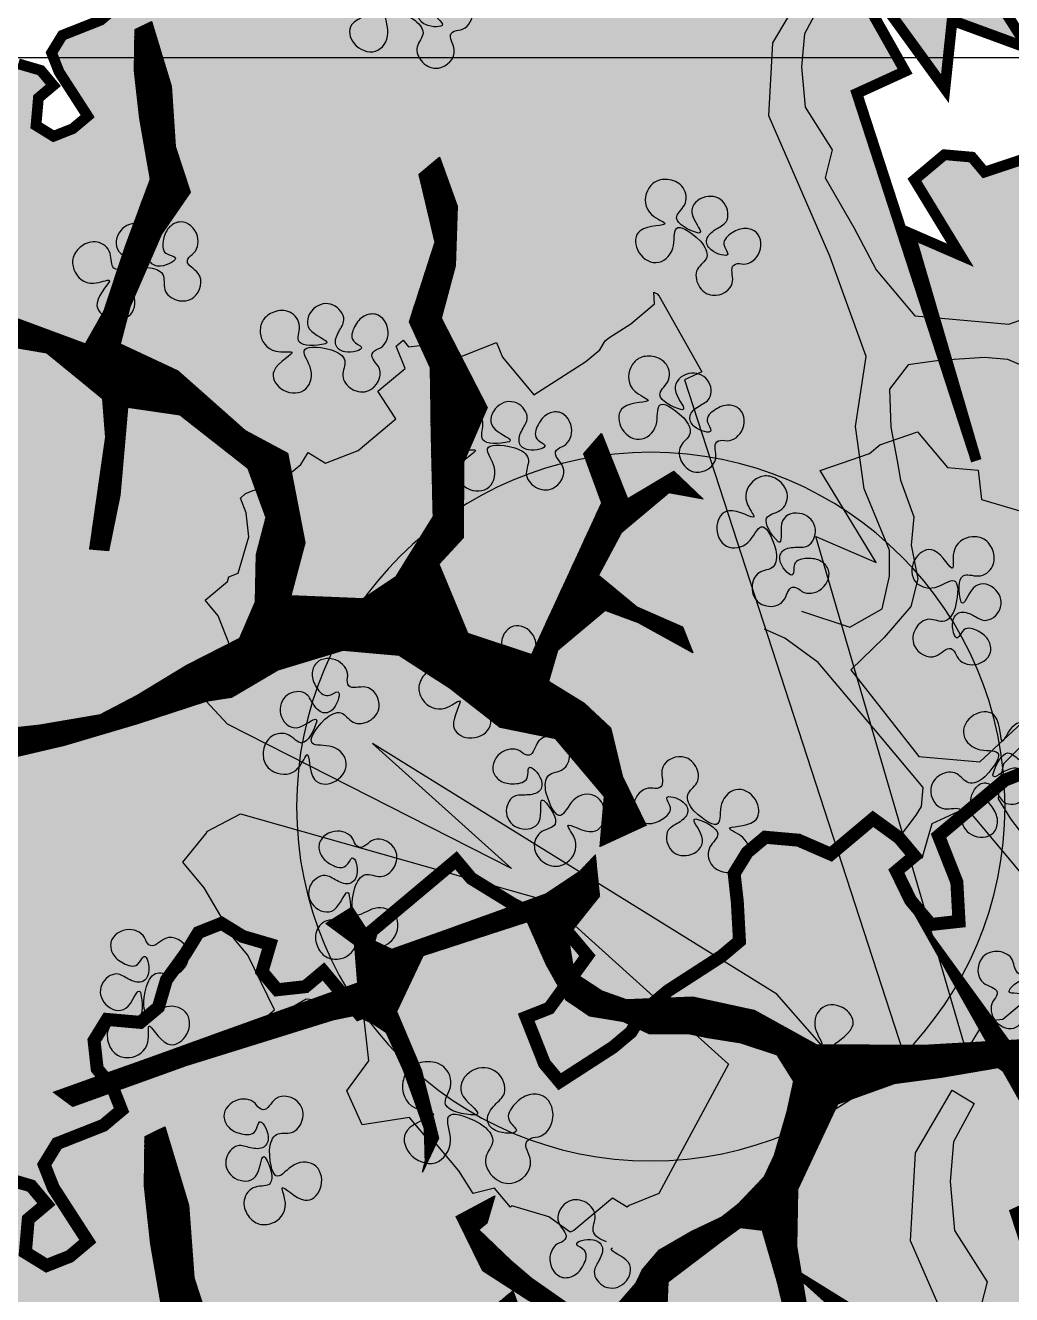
# Model space of a CAD drawing. Header units: millimetres. Extents: x 307301 to 459443, y -2888111 to -2805601.
# Drawn here: x 448649 to 449124, y -2866146 to -2865534 of the extents above; entities that cross this region are included whole.
import ezdxf

# ---------------------------------------------------------------- set-up
doc = ezdxf.new("R2010")
doc.units = ezdxf.units.MM
doc.header["$LTSCALE"] = 10
doc.header["$MEASUREMENT"] = 0
for name, color, linetype in [('BMA  furniture', 6, 'Continuous'), ('PDA FURNITURE', 6, 'Continuous'), ('Plants', 5, 'Continuous')]:
    doc.layers.add(name, color=color, linetype=linetype)
doc.layers.add('WIN', color=5, linetype='Continuous', lineweight=9)
pattern_1 = [(4.504904, (420332.25034, -406164.66091), (-0.008927458, 0.113310114), [])]

# ---------------------------------------------------------------- blocks, each defined once
blk = doc.blocks.new('zdhdghgd')
at = {"layer": 'Plants', "transparency": 33554495}
h = blk.add_hatch(color=97, dxfattribs=at)
h.set_gradient(color1=(66, 119, 40), color2=(194, 242, 166), name='SPHERICAL')
h.paths.add_polyline_path([(420386.74, -406570.66), (420384.26, -406579.53), (420376.75, -406597.89), (420382.7, -406601.4), (420391.58, -406592.57), (420400.27, -406584.57), (420400.46, -406592.96), (420407.89, -406588.4), (420413.2, -406582.07), (420408.63, -406574.63), (420411.83, -406566.52), (420418.23, -406550.3), (420421.44, -406542.19), (420426.75, -406535.85), (420434.87, -406539.06), (420441.21, -406544.38), (420425.26, -406563.39), (420437.95, -406574.04), (420446.07, -406577.25), (420455.61, -406574.46), (420460.93, -406568.12), (420470.82, -406569.22), (420480.71, -406570.32), (420490.25, -406567.53), (420500.88, -406554.86), (420496.31, -406547.42), (420486.42, -406546.33), (420498.83, -406531.54), (420508.37, -406528.75), (420511.57, -406520.64), (420521.12, -406517.85), (420531.01, -406518.95), (420539.12, -406522.16), (420551.81, -406532.8), (420563.13, -406527.9), (420579.08, -406508.89), (420587.19, -406512.1), (420596.74, -406509.32), (420604.17, -406504.75), (420609.49, -406498.42), (420606.69, -406488.87), (420600.34, -406483.55), (420592.23, -406480.34), (420595.43, -406472.23), (420600.74, -406465.89), (420608.17, -406461.33), (420625.09, -406475.52), (420634.64, -406472.73), (420637.84, -406464.62), (420647.73, -406465.72), (420655.16, -406461.16), (420667.56, -406446.37), (420654.87, -406435.73), (420646.76, -406432.52), (420643.96, -406422.97), (420637.61, -406417.65), (420632.3, -406423.98), (420620.64, -406425), (420616.06, -406417.56), (420619.27, -406409.45), (420624.58, -406403.12), (420643.27, -406415.2), (420651.39, -406418.41), (420658.82, -406413.85), (420665.22, -406397.62), (420670.54, -406391.29), (420678.65, -406394.5), (420685, -406399.82), (420694.89, -406400.92), (420702.32, -406396.35), (420701.29, -406384.7), (420706.6, -406378.36), (420716.15, -406375.57), (420725.35, -406368.9), (420732.78, -406364.33), (420735.99, -406356.22), (420731.41, -406348.79), (420728.61, -406339.24), (420719.07, -406342.03), (420712.72, -406336.71), (420713.81, -406326.82), (420719.13, -406320.49), (420704.32, -406308.07), (420707.52, -406299.96), (420717.41, -406301.05), (420723.76, -406306.38), (420733.3, -406303.59), (420758.11, -406274.02), (420751.77, -406268.7), (420742.62, -406253.83), (420733.14, -406235.07), (420724.68, -406227.97), (420706.27, -406241.32), (420703.07, -406249.43), (420686.84, -406243.01), (420680.49, -406237.69), (420692.56, -406219.02), (420697.87, -406212.68), (420705.3, -406208.12), (420712.39, -406199.67), (420724.45, -406181), (420729.77, -406174.66), (420743.54, -406175.42), (420753.43, -406176.52), (420760.86, -406171.96), (420766.18, -406165.62), (420765.15, -406153.96), (420760.23, -406142.64), (420772.64, -406127.86), (420765.95, -406118.65), (420759.61, -406113.33), (420754.29, -406119.66), (420744.06, -406114.68), (420735.6, -406107.58), (420736.69, -406097.7), (420750.46, -406098.46), (420766.7, -406104.88), (420786.19, -406081.64), (420789.39, -406073.53), (420747.1, -406038.05), (420736.87, -406033.07), (420737.95, -406023.18), (420727.72, -406018.2), (420719.6, -406014.99), (420726.69, -406006.54), (420725.67, -405994.88), (420721.09, -405987.44), (420709.78, -405992.35), (420682.48, -406023.37), (420653.27, -406004.72), (420665.13, -406037.07), (420636.24, -406040.12), (420714.39, -406096.92), (420643.56, -406056.98), (420634.22, -406077.4), (420478.7, -406026.83), (420575, -406055.01), (420565.69, -406033.56), (420597.63, -406053.01), (420608.26, -406040.34), (420607.23, -406028.68), (420600.89, -406023.36), (420611.05, -405992.99), (420617.07, -405975.89), (420624.57, -405966.95), (420629.36, -405952.98), (420653, -405956.19), (420662.22, -405941.66), (420682.69, -405951.62), (420689.03, -405956.95), (420708.52, -405933.71), (420687.38, -405915.97), (420654.23, -405895.36), (420655.31, -405885.47), (420660.63, -405879.14), (420656.06, -405871.7), (420643.37, -405861.06), (420633.82, -405863.85), (420613.99, -405883.19), (420607.64, -405877.87), (420606.62, -405866.21), (420609.82, -405858.1), (420605.25, -405850.67), (420600.67, -405843.23), (420594.33, -405837.91), (420584.44, -405836.81), (420574.55, -405835.71), (420571.75, -405826.17), (420574.95, -405818.06), (420570.38, -405810.62), (420576.78, -405794.4), (420572.21, -405786.97), (420563.75, -405779.87), (420549.98, -405779.11), (420541.86, -405775.9), (420534.43, -405780.46), (420537.57, -405793.9), (420477.22, -405775.65), (420469.1, -405772.44), (420476.19, -405763.99), (420455.04, -405746.25), (420430.69, -405736.62), (420422.24, -405729.52), (420412.69, -405732.31), (420413.72, -405743.97), (420410.52, -405752.08), (420402.4, -405748.87), (420385.77, -405760.11), (420375.14, -405772.78), (420379.71, -405780.22), (420376.51, -405788.33), (420365.87, -405801), (420355.99, -405799.9), (420349.64, -405794.58), (420357.82, -405776.25), (420368.45, -405763.57), (420361.76, -405754.36), (420349.07, -405743.72), (420344.5, -405736.29), (420338.16, -405730.96), (420319.81, -405722.77), (420308.49, -405727.67), (420297.86, -405740.34), (420302.43, -405747.78), (420295.35, -405756.23), (420281.57, -405755.47), (420268.88, -405744.82), (420259.34, -405747.61), (420254.02, -405753.95), (420255.05, -405765.61), (420237.33, -405786.73), (420218.92, -405800.08), (420209.03, -405798.98), (420192.12, -405784.79), (420195.32, -405776.68), (420200.63, -405770.34), (420203.84, -405762.23), (420197.15, -405753.02), (420190.81, -405747.7), (420180.92, -405746.6), (420170.69, -405741.61), (420163.26, -405746.18), (420155.82, -405750.74), (420150.51, -405757.08), (420155.08, -405764.51), (420145.88, -405771.19), (420134.22, -405772.2), (420109.07, -405797.88), (420078.94, -405833.79), (420077.86, -405843.68), (420070.43, -405848.24), (420055.56, -405857.36), (420045.68, -405856.27), (420032.99, -405845.62), (420018.13, -405854.75), (420014.92, -405862.86), (420011.72, -405870.97), (420004.63, -405879.42), (419994.75, -405878.32), (419986.63, -405875.11), (419961.82, -405904.68), (419974.51, -405915.32), (419984.4, -405916.42), (420000.63, -405922.84), (420008.75, -405926.05), (419998.46, -405942.61), (420008.35, -405943.71), (420016.46, -405946.92), (420026.35, -405948.02), (420036.24, -405949.12), (420044.35, -405952.33), (420041.15, -405960.44), (420001.26, -405990.35), (420020.83, -405993.64), (420052.99, -406012.31), (420106.48, -406059.26), (420127.99, -406093.93), (420084.56, -406045.73), (420068.66, -406044.85), (420033.4, -406063.75), (420058.29, -406034.08), (420019.59, -406024.52), (419991.48, -406024.41), (419963.59, -406035.72), (419944.55, -406019.75), (419930.38, -406036.65), (419922.54, -406058.87), (419917.57, -406069.09), (419908.03, -406071.88), (419906.94, -406081.76), (419909.74, -406091.31), (419897.33, -406106.1), (419900.13, -406115.64), (419927.63, -406138.71), (419924.42, -406146.82), (419919.11, -406153.15), (419911.68, -406157.72), (419914.48, -406167.26), (419919.05, -406174.7), (419903.1, -406193.71), (419899.9, -406201.82), (419882.18, -406222.94), (419884.98, -406232.49), (419895.21, -406237.47), (419906.87, -406236.46), (419913.56, -406245.67), (419916.36, -406255.21), (419905.73, -406267.89), (419931.1, -406289.17), (419926.81, -406307.17), (419925.73, -406317.05), (419930.3, -406324.49), (419936.64, -406329.81), (419943.73, -406321.36), (419962.42, -406333.44), (419981.45, -406349.41), (419986.03, -406356.85), (419992.37, -406362.17), (419989.85, -406378.05), (419984.54, -406384.39), (419976.42, -406381.18), (419971.1, -406387.51), (419973.9, -406397.06), (419984.82, -406409.82), (419983.73, -406419.7), (419988.31, -406427.14), (419994.65, -406432.46), (420026.43, -406437.53), (420027.52, -406427.64), (420045.86, -406435.84), (420052.21, -406441.16), (420064.95, -406430.26), (420083.36, -406416.91), (420093.25, -406418.01), (420094.28, -406429.67), (420085.76, -406444.11), (420069.81, -406463.12), (420067.01, -406453.58), (420059.58, -406458.14), (420047.52, -406476.81), (420041.12, -406493.03), (420045.69, -406500.47), (420057.35, -406499.45), (420065.46, -406502.66), (420079.24, -406503.42), (420088.44, -406496.75), (420111.7, -406516.26), (420120.91, -406509.59), (420126.22, -406503.25), (420146.68, -406513.22), (420159.37, -406523.87), (420154.4, -406534.09), (420151.2, -406542.2), (420155.77, -406549.63), (420162.11, -406554.96), (420170.23, -406558.17), (420179.77, -406555.38), (420185.09, -406549.04), (420188.29, -406540.93), (420202.75, -406549.46), (420209.1, -406554.79), (420205.89, -406562.9), (420195.26, -406575.57), (420203.38, -406578.78), (420213.27, -406579.88), (420221.38, -406583.09), (420244.7, -406581.06), (420271.95, -406558.76), (420281.91, -406564.03), (420294.37, -406540.6), (420310.79, -406574.92), (420311.77, -406586.01), (420312.22, -406603.84), (420322.47, -406612.44), (420346.24, -406615.96), (420355.39, -406589.83), (420349.7, -406549.54), (420325.62, -406522.93), (420315.13, -406486.02), (420333.95, -406523.01), (420375.75, -406562.03)])
at = {"layer": 'Plants'}
h = blk.add_hatch(dxfattribs=at)
h.set_pattern_fill('ANSI31', color=39, scale=0.90929, angle=-40.4951)
h.set_pattern_definition(pattern_1)
edge = h.paths.add_edge_path()
edge.add_line((420294.45, -406186.33), (420277.62, -406199.79))
edge.add_line((420277.62, -406199.79), (420262.05, -406197.19))
edge.add_line((420262.05, -406197.19), (420254.3, -406185.4))
edge.add_line((420254.3, -406185.4), (420250.52, -406175.03))
edge.add_line((420250.52, -406175.03), (420251.64, -406146.92))
edge.add_line((420251.64, -406146.92), (420246.01, -406120.87))
edge.add_line((420246.01, -406120.87), (420231.45, -406094.62))
edge.add_line((420231.45, -406094.62), (420231.18, -406049.5))
edge.add_line((420231.18, -406049.5), (420234.95, -405984.81))
edge.add_line((420234.95, -405984.81), (420222.68, -405956.38))
edge.add_line((420222.68, -405956.38), (420202.97, -405940.29))
edge.add_line((420202.97, -405940.29), (420197.45, -405947.31))
edge.add_line((420197.45, -405947.31), (420208.82, -405957.4))
edge.add_line((420208.82, -405957.4), (420214.77, -405970.05))
edge.add_line((420214.77, -405970.05), (420219.28, -405986.68))
edge.add_line((420219.28, -405986.68), (420214.77, -406007.57))
edge.add_line((420214.77, -406007.57), (420221.67, -406017.56))
edge.add_line((420221.67, -406017.56), (420217.53, -406041.59))
edge.add_line((420217.53, -406041.59), (420214.82, -406061.63))
edge.add_line((420214.82, -406061.63), (420206.22, -406085.55))
edge.add_line((420206.22, -406085.55), (420170.1, -406102.58))
edge.add_line((420170.1, -406102.58), (420145.98, -406102.91))
edge.add_line((420145.98, -406102.91), (420114.85, -406097.71))
edge.add_line((420114.85, -406097.71), (420093.12, -406091.4))
edge.add_line((420093.12, -406091.4), (420078.78, -406093.74))
edge.add_line((420078.78, -406093.74), (420087.6, -406098.42))
edge.add_line((420087.6, -406098.42), (420101.36, -406101.87))
edge.add_line((420101.36, -406101.87), (420118.62, -406108.08))
edge.add_line((420118.62, -406108.08), (420131.05, -406111.05))
edge.add_line((420131.05, -406111.05), (420152.78, -406117.36))
edge.add_line((420152.78, -406117.36), (420153.89, -406126.77))
edge.add_line((420153.89, -406126.77), (420147.89, -406135.12))
edge.add_line((420147.89, -406135.12), (420130.84, -406157.5))
edge.add_line((420130.84, -406157.5), (420089.72, -406159.22))
edge.add_line((420089.72, -406159.22), (420073.95, -406165.56))
edge.add_line((420073.95, -406165.56), (420065.56, -406180.55))
edge.add_line((420065.56, -406180.55), (420060.3, -406195.17))
edge.add_line((420060.3, -406195.17), (420037.19, -406246.89))
edge.add_line((420037.19, -406246.89), (420045.74, -406243.97))
edge.add_line((420045.74, -406243.97), (420049.57, -406233.34))
edge.add_line((420049.57, -406233.34), (420055.68, -406220.52))
edge.add_line((420055.68, -406220.52), (420059.87, -406213.03))
edge.add_line((420059.87, -406213.03), (420069.49, -406202.98))
edge.add_line((420069.49, -406202.98), (420073.31, -406192.34))
edge.add_line((420073.31, -406192.34), (420078.57, -406177.72))
edge.add_line((420078.57, -406177.72), (420083.62, -406172.03))
edge.add_line((420083.62, -406172.03), (420094.35, -406171.39))
edge.add_line((420094.35, -406171.39), (420106.3, -406175.69))
edge.add_line((420106.3, -406175.69), (420108.16, -406191.37))
edge.add_line((420108.16, -406191.37), (420123.19, -406216.29))
edge.add_line((420123.19, -406216.29), (420135.68, -406235.79))
edge.add_line((420135.68, -406235.79), (420158.63, -406247.05))
edge.add_line((420158.63, -406247.05), (420167.5, -406230.72))
edge.add_line((420167.5, -406230.72), (420155.81, -406234.03))
edge.add_line((420155.81, -406234.03), (420153.05, -406237.54))
edge.add_line((420153.05, -406237.54), (420139.98, -406223.83))
edge.add_line((420139.98, -406223.83), (420132.6, -406215.17))
edge.add_line((420132.6, -406215.17), (420122.66, -406201.09))
edge.add_line((420122.66, -406201.09), (420118.89, -406190.73))
edge.add_line((420118.89, -406190.73), (420121.86, -406178.29))
edge.add_line((420121.86, -406178.29), (420130.52, -406170.89))
edge.add_line((420130.52, -406170.89), (420135.94, -406168.34))
edge.add_line((420135.94, -406168.34), (420144.6, -406160.95))
edge.add_line((420144.6, -406160.95), (420152.51, -406147.28))
edge.add_line((420152.51, -406147.28), (420158.62, -406134.47))
edge.add_line((420158.62, -406134.47), (420164.15, -406127.45))
edge.add_line((420164.15, -406127.45), (420175.57, -406116.55))
edge.add_line((420175.57, -406116.55), (420184.6, -406112.29))
edge.add_line((420184.6, -406112.29), (420203.03, -406106.92))
edge.add_line((420203.03, -406106.92), (420216.05, -406104.09))
edge.add_line((420216.05, -406104.09), (420227.04, -406111.05))
edge.add_line((420227.04, -406111.05), (420232.04, -406126.36))
edge.add_line((420232.04, -406126.36), (420234.37, -406140.71))
edge.add_line((420234.37, -406140.71), (420235.97, -406148.78))
edge.add_line((420235.97, -406148.78), (420236.02, -406165.31))
edge.add_line((420236.02, -406165.31), (420241.12, -406176.15))
edge.add_line((420241.12, -406176.15), (420243.46, -406190.5))
edge.add_line((420243.46, -406190.5), (420250.36, -406200.49))
edge.add_line((420250.36, -406200.49), (420265.35, -406208.88))
edge.add_line((420265.35, -406208.88), (420283.46, -406216.9))
edge.add_line((420283.46, -406216.9), (420269.01, -406261.24))
edge.add_line((420269.01, -406261.24), (420245.53, -406272.3))
edge.add_line((420245.53, -406272.3), (420220.78, -406261.9))
edge.add_line((420220.78, -406261.9), (420191.93, -406254.52))
edge.add_line((420191.93, -406254.52), (420177.48, -406261.33))
edge.add_line((420177.48, -406261.33), (420182.42, -406260.11))
edge.add_line((420182.42, -406260.11), (420195.81, -406260.42))
edge.add_line((420195.81, -406260.42), (420207.76, -406264.72))
edge.add_line((420207.76, -406264.72), (420221.04, -406269.5))
edge.add_line((420221.04, -406269.5), (420236.5, -406276.56))
edge.add_line((420236.5, -406276.56), (420240.38, -406282.46))
edge.add_line((420240.38, -406282.46), (420243.78, -406289.69))
edge.add_line((420243.78, -406289.69), (420241.76, -406299.47))
edge.add_line((420241.76, -406299.47), (420222.43, -406361.56))
edge.add_line((420222.43, -406361.56), (420205.22, -406409.4))
edge.add_line((420205.22, -406409.4), (420211.27, -406417.58))
edge.add_line((420211.27, -406417.58), (420219.88, -406393.66))
edge.add_line((420219.88, -406393.66), (420225.62, -406377.71))
edge.add_line((420225.62, -406377.71), (420232.79, -406357.78))
edge.add_line((420232.79, -406357.78), (420236.13, -406348.47))
edge.add_line((420236.13, -406348.47), (420240.44, -406336.51))
edge.add_line((420240.44, -406336.51), (420242.83, -406329.87))
edge.add_line((420242.83, -406329.87), (420247.61, -406316.58))
edge.add_line((420247.61, -406316.58), (420257.65, -406288.67))
edge.add_line((420257.65, -406288.67), (420273.69, -406289.94))
edge.add_line((420273.69, -406289.94), (420282.77, -406302.21))
edge.add_line((420282.77, -406302.21), (420289.73, -406291.2))
edge.add_line((420289.73, -406291.2), (420278.73, -406284.25))
edge.add_line((420278.73, -406284.25), (420275.23, -406281.48))
edge.add_line((420275.23, -406281.48), (420271.83, -406274.26))
edge.add_line((420271.83, -406274.26), (420281.39, -406247.68))
edge.add_line((420281.39, -406247.68), (420289.99, -406223.75))
edge.add_line((420289.99, -406223.75), (420295.25, -406209.13))
edge.add_line((420295.25, -406209.13), (420304.97, -406194.62))
edge.add_line((420304.97, -406194.62), (420311.83, -406188.08))
at = {"layer": 'Plants', "true_color": 0x99724c}
h = blk.add_hatch(color=35, dxfattribs=at)
h.dxf.hatch_style = 1
edge = h.paths.add_edge_path()
edge.add_arc((420332.25, -406164.66), 150, 0, 360)
at = {"layer": 'Plants'}
h = blk.add_hatch(dxfattribs=at)
h.set_pattern_fill('ANSI31', color=39, scale=0.90929, angle=-40.4951)
h.set_pattern_definition(pattern_1)
edge = h.paths.add_edge_path()
edge.add_line((420315.26, -406186.08), (420336.48, -406184.23))
edge.add_line((420336.48, -406184.23), (420361.01, -406204.81))
edge.add_line((420361.01, -406204.81), (420365.76, -406228.44))
edge.add_line((420365.76, -406228.44), (420382.33, -406249.71))
edge.add_line((420382.33, -406249.71), (420396.25, -406271.21))
edge.add_line((420396.25, -406271.21), (420398.35, -406295.08))
edge.add_line((420398.35, -406295.08), (420390.07, -406322.53))
edge.add_line((420390.07, -406322.53), (420378.44, -406342.25))
edge.add_line((420378.44, -406342.25), (420376.72, -406353.09))
edge.add_line((420376.72, -406353.09), (420367.24, -406381.97))
edge.add_line((420367.24, -406381.97), (420357.98, -406413.51))
edge.add_line((420357.98, -406413.51), (420352.13, -406438.08))
edge.add_line((420352.13, -406438.08), (420364.65, -406443.67))
edge.add_line((420364.65, -406443.67), (420366.87, -406423.43))
edge.add_line((420366.87, -406423.43), (420371.29, -406397.66))
edge.add_line((420371.29, -406397.66), (420379.29, -406382.26))
edge.add_line((420379.29, -406382.26), (420392.13, -406361.1))
edge.add_line((420392.13, -406361.1), (420403.52, -406338.73))
edge.add_line((420403.52, -406338.73), (420418.97, -406332.03))
edge.add_line((420418.97, -406332.03), (420438.98, -406331.63))
edge.add_line((420438.98, -406331.63), (420454.66, -406327.58))
edge.add_line((420454.66, -406327.58), (420475.36, -406335.13))
edge.add_line((420475.36, -406335.13), (420497.94, -406363.9))
edge.add_line((420497.94, -406363.9), (420501.25, -406386.32))
edge.add_line((420501.25, -406386.32), (420464.11, -406389.56))
edge.add_line((420464.11, -406389.56), (420440.48, -406394.29))
edge.add_line((420440.48, -406394.29), (420441.18, -406402.25))
edge.add_line((420441.18, -406402.25), (420488.68, -406395.44))
edge.add_line((420488.68, -406395.44), (420504.83, -406396.7))
edge.add_line((420504.83, -406396.7), (420524.29, -406420.39))
edge.add_line((420524.29, -406420.39), (420529.97, -406454.63))
edge.add_line((420529.97, -406454.63), (420537.37, -406478.04))
edge.add_line((420537.37, -406478.04), (420549.62, -406495.68))
edge.add_line((420549.62, -406495.68), (420557.85, -406482.94))
edge.add_line((420557.85, -406482.94), (420543.23, -406453.48))
edge.add_line((420543.23, -406453.48), (420538.71, -406432.49))
edge.add_line((420538.71, -406432.49), (420528.19, -406404.01))
edge.add_line((420528.19, -406404.01), (420542.2, -406396.11))
edge.add_line((420542.2, -406396.11), (420569.46, -406387.05))
edge.add_line((420569.46, -406387.05), (420597.93, -406376.55))
edge.add_line((420597.93, -406376.55), (420623.71, -406380.99))
edge.add_line((420623.71, -406380.99), (420643.95, -406383.23))
edge.add_line((420643.95, -406383.23), (420661.31, -406383.05))
edge.add_line((420661.31, -406383.05), (420664.7, -406376.08))
edge.add_line((420664.7, -406376.08), (420637.25, -406367.78))
edge.add_line((420637.25, -406367.78), (420611.7, -406366))
edge.add_line((420611.7, -406366), (420592.44, -406359.66))
edge.add_line((420592.44, -406359.66), (420574.81, -406371.89))
edge.add_line((420574.81, -406371.89), (420543.91, -406385.27))
edge.add_line((420543.91, -406385.27), (420528.23, -406389.31))
edge.add_line((420528.23, -406389.31), (420516.74, -406364.93))
edge.add_line((420516.74, -406364.93), (420491.51, -406336.4))
edge.add_line((420491.51, -406336.4), (420481.92, -406318.53))
edge.add_line((420481.92, -406318.53), (420443.86, -406311.16))
edge.add_line((420443.86, -406311.16), (420421.66, -406317.1))
edge.add_line((420421.66, -406317.1), (420420.31, -406286.49))
edge.add_line((420420.31, -406286.49), (420429.75, -406272.3))
edge.add_line((420429.75, -406272.3), (420455.1, -406256.73))
edge.add_line((420455.1, -406256.73), (420491.26, -406257.58))
edge.add_line((420491.26, -406257.58), (420518.01, -406257.92))
edge.add_line((420518.01, -406257.92), (420537.51, -406266.91))
edge.add_line((420537.51, -406266.91), (420571.29, -406255.95))
edge.add_line((420571.29, -406255.95), (420599.96, -406262.8))
edge.add_line((420599.96, -406262.8), (420607.21, -406254.15))
edge.add_line((420607.21, -406254.15), (420586.5, -406246.61))
edge.add_line((420586.5, -406246.61), (420561.19, -406247.48))
edge.add_line((420561.19, -406247.48), (420539, -406253.42))
edge.add_line((420539, -406253.42), (420501.21, -406234))
edge.add_line((420501.21, -406234), (420478.04, -406244.04))
edge.add_line((420478.04, -406244.04), (420445.98, -406244.16))
edge.add_line((420445.98, -406244.16), (420434.86, -406254.48))
edge.add_line((420434.86, -406254.48), (420405.73, -406242.33))
edge.add_line((420405.73, -406242.33), (420396.65, -406215.06))
edge.add_line((420396.65, -406215.06), (420460.86, -406185.41))
edge.add_line((420460.86, -406185.41), (420481.57, -406192.96))
edge.add_line((420481.57, -406192.96), (420490.27, -406185.52))
edge.add_line((420490.27, -406185.52), (420462.58, -406174.57))
edge.add_line((420462.58, -406174.57), (420474.21, -406154.85))
edge.add_line((420474.21, -406154.85), (420462.43, -406142.51))
edge.add_line((420462.43, -406142.51), (420465.04, -406156.99))
edge.add_line((420465.04, -406156.99), (420448.11, -406177.17))
edge.add_line((420448.11, -406177.17), (420430.24, -406186.74))
edge.add_line((420430.24, -406186.74), (420416.79, -406170.55))
edge.add_line((420416.79, -406170.55), (420408.41, -406151.23))
edge.add_line((420408.41, -406151.23), (420397.34, -406146.86))
edge.add_line((420397.34, -406146.86), (420410.04, -406169.8))
edge.add_line((420410.04, -406169.8), (420415.3, -406184.04))
edge.add_line((420415.3, -406184.04), (420398.37, -406204.22))
edge.add_line((420398.37, -406204.22), (420385.34, -406208.03))
edge.add_line((420385.34, -406208.03), (420375.99, -406192.81))
edge.add_line((420375.99, -406192.81), (420365.66, -406181.69))
edge.add_line((420365.66, -406181.69), (420345.18, -406176.79))
edge.add_line((420345.18, -406176.79), (420324.24, -406166.59))
at = {"layer": 'BMA  furniture', "ltscale": 100}
blk.add_circle((420332.25, -406164.66), 150, dxfattribs=at)
at = {"layer": 'Plants', "color": 97, "true_color": 0x427728, "const_width": 4.55}
for points in [[(420646.76, -406432.52), (420643.96, -406422.97), (420637.61, -406417.65), (420632.3, -406423.98), (420620.64, -406425), (420616.06, -406417.56), (420619.27, -406409.45), (420624.58, -406403.12), (420643.27, -406415.2), (420651.39, -406418.41), (420658.82, -406413.85), (420665.22, -406397.62), (420670.54, -406391.29), (420678.65, -406394.5), (420685, -406399.82), (420694.89, -406400.92), (420702.32, -406396.35), (420701.29, -406384.7), (420706.6, -406378.36), (420716.15, -406375.57), (420725.35, -406368.9), (420732.78, -406364.33), (420735.99, -406356.22), (420731.41, -406348.79), (420728.61, -406339.24), (420719.07, -406342.03), (420712.72, -406336.71), (420713.81, -406326.82), (420719.13, -406320.49), (420704.32, -406308.07), (420707.52, -406299.96), (420717.41, -406301.05), (420723.76, -406306.38), (420733.3, -406303.59), (420758.11, -406274.02), (420751.77, -406268.7), (420742.62, -406253.83), (420733.14, -406235.07), (420724.68, -406227.97), (420706.27, -406241.32), (420703.07, -406249.43), (420686.84, -406243.01), (420680.49, -406237.69), (420692.56, -406219.02), (420697.87, -406212.68), (420705.3, -406208.12), (420712.39, -406199.67), (420724.45, -406181), (420729.77, -406174.66), (420743.54, -406175.42), (420753.43, -406176.52), (420760.86, -406171.96), (420766.18, -406165.62), (420765.15, -406153.96), (420760.23, -406142.64), (420772.64, -406127.86), (420765.95, -406118.65), (420759.61, -406113.33), (420754.29, -406119.66), (420744.06, -406114.68), (420735.6, -406107.58), (420736.69, -406097.7), (420750.46, -406098.46), (420766.7, -406104.88), (420786.19, -406081.64), (420789.39, -406073.53)], [(420682.48, -406023.37), (420653.27, -406004.72), (420665.13, -406037.07), (420636.24, -406040.12), (420714.39, -406096.92), (420643.56, -406056.98), (420634.22, -406077.4), (420478.7, -406026.83), (420575, -406055.01), (420565.69, -406033.56), (420597.63, -406053.01), (420608.26, -406040.34), (420607.23, -406028.68), (420600.89, -406023.36), (420611.05, -405992.99), (420617.07, -405975.89), (420624.57, -405966.95), (420629.36, -405952.98), (420653, -405956.19), (420662.22, -405941.66), (420682.69, -405951.62)], [(420106.48, -406059.26), (420127.99, -406093.93), (420084.56, -406045.73)]]:
    blk.add_lwpolyline(points, dxfattribs=at)
at = {"layer": 'Plants', "color": 128}
for points in [[(420415.01, -406100.89), (420408.2, -406080.43), (420416.01, -406066.73), (420429.76, -406063.52), (420440.79, -406063.56), (420466.79, -406074.32), (420493.17, -406078.03), (420522.83, -406073.44), (420565.27, -406088.78), (420624.68, -406114.67), (420655.59, -406112.97), (420677.51, -406100.04), (420672.83, -406092.43), (420659.43, -406099.61), (420645.51, -406100.83), (420628.34, -406099.32), (420610.29, -406087.86), (420598.53, -406090.89), (420577.42, -406078.71), (420559.55, -406069.24), (420540.07, -406052.9), (420536.57, -406013.12), (420544.59, -405990.37)], [(420515.28, -405998.94), (420521.56, -406013.43), (420522.44, -406023.37), (420521.12, -406042.53), (420519.27, -406055.72), (420508.94, -406063.63), (420492.85, -406063.03), (420478.58, -406060.27), (420470.45, -406058.97), (420454.92, -406053.31), (420442.98, -406054.35), (420428.71, -406051.59), (420416.95, -406054.62), (420403.9, -406065.78), (420390.12, -406080.01), (420353.5, -406051.13), (420351.23, -406025.28), (420369.55, -406005.64)], [(420362.32, -406003.26), (420350.36, -406015.33), (420343.48, -406016.93), (420335.52, -406017.63), (420327.04, -406012.35), (420275.46, -405972.76)], [(420298.15, -406002.85), (420308.97, -406011.92), (420331.69, -406030.99), (420324.96, -406045.6), (420310.3, -406049.89), (420318.22, -406060.22), (420328.55, -406052.31), (420332.36, -406049.97), (420340.31, -406049.28), (420361.95, -406067.43), (420381.43, -406083.77), (420393.33, -406093.76), (420403.6, -406107.89), (420407.37, -406116.58)], [(420253.66, -406001.79), (420242.1, -406015.58), (420241.23, -406023.47), (420230.86, -406029.84), (420228.84, -406031.08), (420446.67, -406094.81), (420435.54, -406069.17), (420474.59, -406092.96), (420477.77, -406083.46), (420481.78, -406072.06), (420485.49, -406067.64), (420490.95, -406051.72), (420475.84, -406039.04), (420474.7, -406026.04), (420462.29, -406024.66), (420456.8, -406005.94)]]:
    blk.add_lwpolyline(points, dxfattribs=at)
at = {"layer": 'Plants', "color": 39}
for points in [[(420294.45, -406186.33), (420277.62, -406199.79), (420262.05, -406197.19), (420254.3, -406185.4), (420250.52, -406175.03), (420251.64, -406146.92), (420246.01, -406120.87), (420231.45, -406094.62), (420231.18, -406049.5), (420234.95, -405984.81), (420222.68, -405956.38), (420202.97, -405940.29), (420197.45, -405947.31), (420208.82, -405957.4), (420214.77, -405970.05), (420219.28, -405986.68), (420214.77, -406007.57), (420221.67, -406017.56), (420217.53, -406041.59), (420214.82, -406061.63), (420206.22, -406085.55), (420170.1, -406102.58), (420145.98, -406102.91), (420114.85, -406097.71)], [(420118.62, -406108.08), (420131.05, -406111.05), (420152.78, -406117.36), (420153.89, -406126.77), (420147.89, -406135.12), (420130.84, -406157.5), (420089.72, -406159.22)], [(420123.19, -406216.29), (420135.68, -406235.79), (420158.63, -406247.05), (420167.5, -406230.72), (420155.81, -406234.03), (420153.05, -406237.54), (420139.98, -406223.83), (420132.6, -406215.17), (420122.66, -406201.09)], [(420121.86, -406178.29), (420130.52, -406170.89), (420135.94, -406168.34), (420144.6, -406160.95), (420152.51, -406147.28), (420158.62, -406134.47), (420164.15, -406127.45), (420175.57, -406116.55), (420184.6, -406112.29), (420203.03, -406106.92), (420216.05, -406104.09), (420227.04, -406111.05), (420232.04, -406126.36), (420234.37, -406140.71), (420235.97, -406148.78), (420236.02, -406165.31), (420241.12, -406176.15), (420243.46, -406190.5), (420250.36, -406200.49), (420265.35, -406208.88), (420283.46, -406216.9), (420269.01, -406261.24), (420245.53, -406272.3), (420220.78, -406261.9), (420191.93, -406254.52), (420177.48, -406261.33), (420182.42, -406260.11), (420195.81, -406260.42), (420207.76, -406264.72), (420221.04, -406269.5), (420236.5, -406276.56), (420240.38, -406282.46), (420243.78, -406289.69), (420241.76, -406299.47), (420222.43, -406361.56), (420205.22, -406409.4), (420211.27, -406417.58), (420219.88, -406393.66), (420225.62, -406377.71), (420232.79, -406357.78), (420236.13, -406348.47), (420240.44, -406336.51), (420242.83, -406329.87), (420247.61, -406316.58), (420257.65, -406288.67), (420273.69, -406289.94), (420282.77, -406302.21), (420289.73, -406291.2), (420278.73, -406284.25), (420275.23, -406281.48), (420271.83, -406274.26), (420281.39, -406247.68), (420289.99, -406223.75), (420295.25, -406209.13), (420304.97, -406194.62), (420311.83, -406188.08)], [(420315.26, -406186.08), (420336.48, -406184.23), (420361.01, -406204.81), (420365.76, -406228.44), (420382.33, -406249.71), (420396.25, -406271.21), (420398.35, -406295.08), (420390.07, -406322.53), (420378.44, -406342.25), (420376.72, -406353.09), (420367.24, -406381.97), (420357.98, -406413.51), (420352.13, -406438.08)], [(420364.65, -406443.67), (420366.87, -406423.43), (420371.29, -406397.66), (420379.29, -406382.26), (420392.13, -406361.1), (420403.52, -406338.73), (420418.97, -406332.03), (420438.98, -406331.63), (420454.66, -406327.58), (420475.36, -406335.13), (420497.94, -406363.9), (420501.25, -406386.32), (420464.11, -406389.56), (420440.48, -406394.29), (420441.18, -406402.25), (420488.68, -406395.44), (420504.83, -406396.7), (420524.29, -406420.39), (420529.97, -406454.63)], [(420538.71, -406432.49), (420528.19, -406404.01), (420542.2, -406396.11), (420569.46, -406387.05), (420597.93, -406376.55), (420623.71, -406380.99), (420643.95, -406383.23), (420661.31, -406383.05), (420664.7, -406376.08), (420637.25, -406367.78), (420611.7, -406366), (420592.44, -406359.66), (420574.81, -406371.89), (420543.91, -406385.27), (420528.23, -406389.31), (420516.74, -406364.93), (420491.51, -406336.4), (420481.92, -406318.53), (420443.86, -406311.16), (420421.66, -406317.1), (420420.31, -406286.49), (420429.75, -406272.3), (420455.1, -406256.73), (420491.26, -406257.58), (420518.01, -406257.92), (420537.51, -406266.91), (420571.29, -406255.95), (420599.96, -406262.8), (420607.21, -406254.15), (420586.5, -406246.61), (420561.19, -406247.48), (420539, -406253.42), (420501.21, -406234), (420478.04, -406244.04), (420445.98, -406244.16), (420434.86, -406254.48), (420405.73, -406242.33), (420396.65, -406215.06), (420460.86, -406185.41), (420481.57, -406192.96), (420490.27, -406185.52), (420462.58, -406174.57), (420474.21, -406154.85), (420462.43, -406142.51), (420465.04, -406156.99), (420448.11, -406177.17), (420430.24, -406186.74), (420416.79, -406170.55), (420408.41, -406151.23), (420397.34, -406146.86), (420410.04, -406169.8), (420415.3, -406184.04), (420398.37, -406204.22), (420385.34, -406208.03), (420375.99, -406192.81), (420365.66, -406181.69), (420345.18, -406176.79), (420324.24, -406166.59)]]:
    blk.add_lwpolyline(points, dxfattribs=at)
at = {"layer": 'Plants', "color": 128}
for points in [[(420382.79, -406358.45), (420384.16, -406354.98), (420395.87, -406341.02), (420413.01, -406347.8), (420419.7, -406353.42), (420427.62, -406343.97), (420429.54, -406343.41), (420431.14, -406339.35), (420446.46, -406334.88), (420456.69, -406336.01), (420462.87, -406338.46), (420464.75, -406336.22), (420471.16, -406320), (420477.14, -406312.86), (420482.11, -406309.81), (420477.6, -406302.48), (420483.08, -406288.61), (420496.44, -406272.68), (420508.12, -406280.23), (420517.76, -406268.74), (420527.23, -406272.49), (420529.69, -406269.56), (420526.91, -406267.22), (420527.99, -406257.34), (420520.44, -406251), (420528.73, -406229.99), (420522.47, -406227.51), (420506.55, -406214.15), (420520.75, -406192.17), (420525.71, -406186.26), (420529.42, -406183.98), (420530.66, -406182.5), (420536.69, -406173.16), (420545.11, -406163.12), (420550.03, -406163.4), (420549.4, -406161.93), (420548.35, -406161.06), (420516.37, -406143.03), (420513.01, -406150.39), (420216.88, -406054.09), (420230.16, -406059.34), (420221.06, -406082.4), (420219.8, -406083.35), (420223.15, -406085.3), (420252.84, -406111.36), (420359.02, -406282.48), (420306.07, -406223.7), (420367.21, -406343.92)], [(420329.24, -406338.4), (420292.29, -406208.41), (420223.26, -406131.78), (420168.37, -406161.2), (420163.4, -406173.81), (420162.62, -406174.73), (420166.43, -406180.93), (420152.73, -406197.25), (420152.09, -406198.87), (420158.61, -406207.84), (420163.18, -406223.45), (420162.62, -406224.12), (420170.65, -406230.85), (420168.49, -406239.87), (420178.01, -406246.02), (420190.26, -406256.3), (420192.55, -406260.02), (420200.65, -406266.81), (420197.46, -406286.9), (420211.87, -406293.33), (420224.63, -406284.08), (420248.66, -406286.75), (420250.77, -406310.66), (420243.25, -406323.43), (420240.24, -406327.02), (420242.26, -406328.71), (420246.22, -406323.99), (420269.39, -406335.28), (420276.23, -406341.02), (420297.92, -406353.82), (420308.7, -406362.86), (420321.39, -406352.48), (420321.67, -406352.63)]]:
    blk.add_lwpolyline(points, close=True, dxfattribs=at)
at = {"layer": 'Plants', "color": 97}
for points in [[(420260.82, -406002.25), (420260.28, -406005.19), (420260.64, -406010.77), (420268.91, -406010.74), (420271.91, -406018.3), (420268.44, -406026.7), (420256.52, -406026.85), (420255.58, -406016.73), (420251.35, -406018.43), (420250.52, -406019.21), (420248.56, -406021.03), (420241.03, -406020.84), (420236.61, -406012), (420241.69, -406006.28), (420247.2, -406005.5), (420253.96, -406006.77), (420252.42, -406015.72), (420259.94, -406008.37), (420258.73, -406001.93), (420252.73, -406000.8), (420246.08, -406001.62), (420242.29, -405992.69), (420249, -405985.35), (420260.63, -405987.73), (420257.73, -405999.47), (420259.55, -405998.98), (420259.85, -405998.8)], [(420344.86, -406023.22), (420342.92, -406025.5), (420340.44, -406030.52), (420347.62, -406034.62), (420346.44, -406042.66), (420339.23, -406048.21), (420328.84, -406042.38), (420333.08, -406033.14), (420328.57, -406032.5), (420327.46, -406032.76), (420324.85, -406033.36), (420318.43, -406029.43), (420319.02, -406019.56), (420326.28, -406017.15), (420331.44, -406019.23), (420336.66, -406023.71), (420330.85, -406030.69), (420341.04, -406028.09), (420343.22, -406021.9), (420338.58, -406017.93), (420332.41, -406015.31), (420333.59, -406005.68), (420343.08, -406002.68), (420351.96, -406010.55), (420343.58, -406019.27), (420345.39, -406019.76), (420345.75, -406019.76)], [(420416.35, -406035.82), (420413.53, -406036.83), (420408.88, -406039.93), (420413.05, -406047.08), (420408, -406053.45), (420398.99, -406054.65), (420392.91, -406044.4), (420401.19, -406038.53), (420397.6, -406035.71), (420396.52, -406035.38), (420393.96, -406034.6), (420390.36, -406027.98), (420395.81, -406019.73), (420403.3, -406021.28), (420406.73, -406025.66), (420409.01, -406032.15), (420400.49, -406035.29), (420410.61, -406038.12), (420415.59, -406033.86), (420413.56, -406028.1), (420409.53, -406022.75), (420415.37, -406014.99), (420425.08, -406017.14), (420428.83, -406028.4), (420417.22, -406031.76), (420418.55, -406033.09), (420418.85, -406033.26)], [(420440.92, -406111.74), (420437.97, -406111.2), (420432.4, -406111.56), (420432.43, -406119.83), (420424.87, -406122.82), (420416.47, -406119.36), (420416.32, -406107.44), (420426.44, -406106.49), (420424.73, -406102.27), (420423.96, -406101.44), (420422.13, -406099.48), (420422.33, -406091.95), (420431.17, -406087.53), (420436.88, -406092.61), (420437.67, -406098.12), (420436.39, -406104.88), (420427.45, -406103.34), (420434.8, -406110.86), (420441.24, -406109.65), (420442.37, -406103.65), (420441.54, -406097), (420450.48, -406093.2), (420457.82, -406099.92), (420455.44, -406111.54), (420443.7, -406108.65), (420444.19, -406110.47), (420444.37, -406110.77)], [(420571.64, -406143.6), (420569.35, -406141.67), (420564.34, -406139.19), (420560.23, -406146.37), (420552.19, -406145.18), (420546.65, -406137.98), (420552.48, -406127.59), (420561.71, -406131.82), (420562.35, -406127.31), (420562.1, -406126.21), (420561.5, -406123.59), (420565.43, -406117.18), (420575.3, -406117.77), (420577.7, -406125.02), (420575.63, -406130.19), (420571.14, -406135.4), (420564.17, -406129.6), (420566.77, -406139.78), (420572.96, -406141.96), (420576.93, -406137.33), (420579.54, -406131.16), (420589.18, -406132.34), (420592.18, -406141.82), (420584.31, -406150.7), (420575.58, -406142.32), (420575.1, -406144.14), (420575.1, -406144.49)], [(420496.8, -406150.7), (420494.52, -406148.76), (420489.51, -406146.29), (420485.4, -406153.47), (420477.36, -406152.28), (420471.82, -406145.08), (420477.65, -406134.69), (420486.88, -406138.92), (420487.52, -406134.41), (420487.27, -406133.3), (420486.66, -406130.69), (420490.6, -406124.27), (420500.47, -406124.86), (420502.87, -406132.12), (420500.8, -406137.28), (420496.31, -406142.5), (420489.34, -406136.69), (420491.94, -406146.88), (420498.12, -406149.06), (420502.1, -406144.42), (420504.71, -406138.25), (420514.35, -406139.43), (420517.35, -406148.92), (420509.47, -406157.8), (420500.75, -406149.42), (420500.27, -406151.24), (420500.27, -406151.59)], [(420330.47, -406146.43), (420332.75, -406148.37), (420337.76, -406150.84), (420341.87, -406143.66), (420349.91, -406144.85), (420355.45, -406152.05), (420349.62, -406162.44), (420340.39, -406158.21), (420339.75, -406162.72), (420340, -406163.83), (420340.61, -406166.44), (420336.67, -406172.86), (420326.8, -406172.27), (420324.4, -406165.01), (420326.47, -406159.85), (420330.96, -406154.63), (420337.94, -406160.44), (420335.33, -406150.25), (420329.15, -406148.07), (420325.17, -406152.71), (420322.56, -406158.88), (420312.92, -406157.7), (420309.93, -406148.21), (420317.8, -406139.33), (420326.52, -406147.71), (420327.01, -406145.89), (420327, -406145.54)], [(420147.92, -406183.38), (420148.93, -406186.2), (420152.03, -406190.85), (420159.18, -406186.68), (420165.55, -406191.73), (420166.75, -406200.74), (420156.5, -406206.82), (420150.62, -406198.54), (420147.81, -406202.13), (420147.48, -406203.21), (420146.7, -406205.78), (420140.08, -406209.37), (420131.83, -406203.92), (420133.38, -406196.43), (420137.75, -406193), (420144.25, -406190.72), (420147.38, -406199.24), (420150.22, -406189.12), (420145.96, -406184.14), (420140.2, -406186.17), (420134.85, -406190.2), (420127.09, -406184.36), (420129.24, -406174.65), (420140.5, -406170.9), (420143.86, -406182.51), (420145.19, -406181.18), (420145.36, -406180.88)], [(420338.29, -406209.05), (420341.24, -406209.59), (420346.82, -406209.23), (420346.79, -406200.96), (420354.34, -406197.96), (420362.74, -406201.43), (420362.89, -406213.34), (420352.78, -406214.29), (420354.48, -406218.52), (420355.25, -406219.35), (420357.08, -406221.31), (420356.88, -406228.84), (420348.04, -406233.26), (420342.33, -406228.18), (420341.54, -406222.67), (420342.82, -406215.91), (420351.76, -406217.45), (420344.42, -406209.93), (420337.97, -406211.14), (420336.85, -406217.13), (420337.67, -406223.79), (420328.73, -406227.58), (420321.39, -406220.87), (420323.77, -406209.24), (420335.51, -406212.13), (420335.03, -406210.32), (420334.85, -406210.02)], [(420484.2, -406222.2), (420483.19, -406219.37), (420480.09, -406214.73), (420472.94, -406218.89), (420466.57, -406213.84), (420465.38, -406204.83), (420475.62, -406198.75), (420481.5, -406207.03), (420484.31, -406203.44), (420484.64, -406202.36), (420485.43, -406199.8), (420492.04, -406196.21), (420500.29, -406201.65), (420498.75, -406209.14), (420494.37, -406212.57), (420487.88, -406214.85), (420484.74, -406206.33), (420481.9, -406216.45), (420486.17, -406221.43), (420491.93, -406219.41), (420497.28, -406215.37), (420505.03, -406221.21), (420502.88, -406230.92), (420491.63, -406234.68), (420488.26, -406223.06), (420486.93, -406224.39), (420486.76, -406224.7)], [(420386.28, -406231.56), (420386.82, -406228.61), (420386.46, -406223.03), (420378.19, -406223.06), (420375.19, -406215.51), (420378.66, -406207.11), (420390.58, -406206.96), (420391.52, -406217.07), (420395.75, -406215.37), (420396.58, -406214.6), (420398.54, -406212.77), (420406.07, -406212.97), (420410.49, -406221.81), (420405.41, -406227.52), (420399.9, -406228.3), (420393.14, -406227.03), (420394.68, -406218.08), (420387.16, -406225.43), (420388.37, -406231.88), (420394.37, -406233), (420401.02, -406232.18), (420404.81, -406241.12), (420398.1, -406248.45), (420386.47, -406246.08), (420389.37, -406234.34), (420387.55, -406234.82), (420387.25, -406235)], [(420665.73, -406265.39), (420664.03, -406262.93), (420659.83, -406259.24), (420654.01, -406265.11), (420646.55, -406261.89), (420643.06, -406253.5), (420651.38, -406244.97), (420659.2, -406251.45), (420660.99, -406247.25), (420661.03, -406246.12), (420661.12, -406243.44), (420666.58, -406238.26), (420675.96, -406241.38), (420676.4, -406249.02), (420673.07, -406253.47), (420667.38, -406257.35), (420662.15, -406249.93), (420662.03, -406260.44), (420667.44, -406264.15), (420672.47, -406260.7), (420676.6, -406255.42), (420685.6, -406259.05), (420686.04, -406268.99), (420676.14, -406275.53), (420669.88, -406265.18), (420668.94, -406266.81), (420668.85, -406267.15)], [(420297.83, -406290.04), (420300.65, -406289.04), (420305.3, -406285.93), (420301.14, -406278.79), (420306.18, -406272.42), (420315.19, -406271.22), (420321.28, -406281.46), (420312.99, -406287.34), (420316.58, -406290.15), (420317.66, -406290.48), (420320.23, -406291.27), (420323.82, -406297.88), (420318.38, -406306.14), (420310.89, -406304.59), (420307.45, -406300.21), (420305.18, -406293.72), (420313.7, -406290.58), (420303.57, -406287.74), (420298.59, -406292.01), (420300.62, -406297.77), (420304.66, -406303.12), (420298.81, -406310.87), (420289.1, -406308.72), (420285.35, -406297.47), (420296.96, -406294.1), (420295.64, -406292.77), (420295.33, -406292.6)], [(420525.68, -406299.89), (420524.68, -406297.07), (420521.57, -406292.42), (420514.43, -406296.59), (420508.06, -406291.54), (420506.86, -406282.53), (420517.1, -406276.44), (420522.98, -406284.73), (420525.79, -406281.14), (420526.12, -406280.06), (420526.91, -406277.49), (420533.52, -406273.9), (420541.78, -406279.35), (420540.23, -406286.83), (420535.85, -406290.27), (420529.36, -406292.54), (420526.22, -406284.03), (420523.38, -406294.15), (420527.65, -406299.13), (420533.41, -406297.1), (420538.76, -406293.07), (420546.51, -406298.91), (420544.36, -406308.62), (420533.11, -406312.37), (420529.74, -406300.76), (420528.41, -406302.09), (420528.24, -406302.39)], [(420369.32, -406302.64), (420371.26, -406300.36), (420373.74, -406295.35), (420366.56, -406291.24), (420367.74, -406283.2), (420374.95, -406277.66), (420385.34, -406283.49), (420381.1, -406292.72), (420385.62, -406293.36), (420386.72, -406293.11), (420389.33, -406292.51), (420395.75, -406296.44), (420395.16, -406306.31), (420387.9, -406308.71), (420382.74, -406306.64), (420377.52, -406302.15), (420383.33, -406295.18), (420373.15, -406297.78), (420370.97, -406303.97), (420375.6, -406307.94), (420381.77, -406310.55), (420380.59, -406320.19), (420371.11, -406323.19), (420362.23, -406315.32), (420370.61, -406306.59), (420368.79, -406306.11), (420368.44, -406306.11)], [(420186.79, -406326.08), (420189.77, -406325.84), (420195.06, -406324.05), (420192.89, -406316.06), (420199.42, -406311.22), (420208.43, -406312.39), (420211.66, -406323.86), (420202.13, -406327.4), (420204.87, -406331.04), (420205.83, -406331.64), (420208.1, -406333.06), (420209.86, -406340.38), (420202.47, -406346.94), (420195.63, -406343.51), (420193.45, -406338.39), (420192.93, -406331.53), (420201.97, -406330.71), (420192.93, -406325.35), (420187.01, -406328.18), (420187.48, -406334.26), (420190, -406340.48), (420182.35, -406346.46), (420173.52, -406341.87), (420172.81, -406330.02), (420184.9, -406329.78), (420183.96, -406328.15), (420183.71, -406327.91)], [(420560.49, -406377.96), (420560.25, -406374.98), (420558.46, -406369.68), (420550.48, -406371.85), (420545.63, -406365.33), (420546.81, -406356.32), (420558.27, -406353.09), (420561.81, -406362.62), (420565.45, -406359.88), (420566.05, -406358.92), (420567.47, -406356.64), (420574.79, -406354.89), (420581.36, -406362.28), (420577.92, -406369.11), (420572.81, -406371.3), (420565.94, -406371.82), (420565.12, -406362.78), (420559.76, -406371.82), (420562.59, -406377.73), (420568.68, -406377.27), (420574.89, -406374.75), (420580.87, -406382.4), (420576.28, -406391.23), (420564.44, -406391.94), (420564.19, -406379.85), (420562.56, -406380.79), (420562.32, -406381.04)], [(420256.14, -406378.24), (420258.96, -406377.24), (420263.61, -406374.14), (420259.44, -406366.99), (420264.49, -406360.62), (420273.5, -406359.42), (420279.58, -406369.66), (420271.3, -406375.54), (420274.89, -406378.35), (420275.97, -406378.68), (420278.53, -406379.47), (420282.13, -406386.09), (420276.68, -406394.34), (420269.19, -406392.79), (420265.76, -406388.41), (420263.48, -406381.92), (420272, -406378.78), (420261.88, -406375.94), (420256.9, -406380.21), (420258.92, -406385.97), (420262.96, -406391.32), (420257.12, -406399.07), (420247.41, -406396.93), (420243.65, -406385.67), (420255.27, -406382.3), (420253.94, -406380.97), (420253.63, -406380.8)]]:
    blk.add_open_spline(points, degree=3, knots=[3.354914, 3.354914, 3.354914, 3.354914, 3.458222, 3.559484, 3.66794, 3.78084, 3.941706, 4.05148, 4.10473, 4.10473, 4.10473, 4.231025, 4.378045, 4.455635, 4.549759, 4.643907, 4.711765, 4.825485, 4.900546, 4.990075, 5.075064, 5.197883, 5.330484, 5.468269, 5.611916, 5.635621, 5.635621, 5.635621, 5.635621], dxfattribs=at)
at = {"layer": 'Plants', "color": 3}
for points in [[(420345.75, -406019.76), (420349.97, -406018.71), (420358.3, -406013.85), (420350.09, -406008.15), (420351.15, -406000), (420357.66, -405996.58), (420364.06, -405997.28), (420368.92, -406003.05), (420368.55, -406011.88), (420354.81, -406017.04), (420372.77, -406016.02), (420372.83, -406028.07), (420363.74, -406034.68), (420354.88, -406027.43), (420357.2, -406014.69), (420349.74, -406018.48), (420344.86, -406023.22)], [(420418.85, -406033.26), (420423.03, -406034.47), (420432.68, -406034.43), (420428.42, -406025.38), (420433.41, -406018.86), (420440.76, -406019.15), (420445.95, -406022.96), (420447.27, -406030.39), (420442.54, -406037.84), (420428.06, -406035.45), (420444.13, -406043.54), (420438.16, -406054.01), (420426.97, -406055.19), (420422.92, -406044.48), (420431.31, -406034.6), (420422.96, -406034.16), (420416.35, -406035.82)], [(420227.42, -406101.17), (420228.63, -406096.99), (420228.59, -406087.34), (420219.54, -406091.6), (420213.02, -406086.62), (420213.31, -406079.27), (420217.12, -406074.07), (420224.54, -406072.75), (420232, -406077.49), (420229.61, -406091.96), (420237.7, -406075.9), (420248.17, -406081.87), (420249.35, -406093.05), (420238.64, -406097.1), (420228.76, -406088.72), (420228.32, -406097.07), (420229.98, -406103.67)], [(420444.37, -406110.77), (420447.38, -406113.9), (420455.76, -406118.69), (420456.59, -406108.73), (420464.17, -406105.57), (420470.39, -406109.5), (420472.99, -406115.4), (420470.42, -406122.49), (420462.59, -406126.58), (420451.25, -406117.26), (420461.11, -406132.3), (420450.71, -406138.38), (420440.43, -406133.82), (420442.28, -406122.52), (420454.48, -406118.15), (420447.47, -406113.59), (420440.92, -406111.74)], [(420327, -406145.54), (420325.96, -406141.32), (420321.09, -406132.99), (420315.39, -406141.2), (420307.25, -406140.14), (420303.83, -406133.63), (420304.53, -406127.23), (420310.3, -406122.37), (420319.12, -406122.74), (420324.29, -406136.48), (420323.27, -406118.52), (420335.31, -406118.46), (420341.93, -406127.55), (420334.68, -406136.41), (420321.93, -406134.09), (420325.72, -406141.55), (420330.47, -406146.43)], [(420575.1, -406144.49), (420576.15, -406148.71), (420581.01, -406157.05), (420586.71, -406148.84), (420594.85, -406149.89), (420598.28, -406156.4), (420597.57, -406162.81), (420591.81, -406167.66), (420582.98, -406167.29), (420577.81, -406153.56), (420578.84, -406171.52), (420566.79, -406171.58), (420560.17, -406162.48), (420567.42, -406153.62), (420580.17, -406155.94), (420576.38, -406148.49), (420571.64, -406143.6)], [(420500.27, -406151.59), (420501.31, -406155.81), (420506.18, -406164.14), (420511.88, -406155.93), (420520.02, -406156.99), (420523.44, -406163.5), (420522.74, -406169.9), (420516.97, -406174.76), (420508.15, -406174.39), (420502.98, -406160.65), (420504.01, -406178.61), (420491.96, -406178.67), (420485.34, -406169.58), (420492.59, -406160.72), (420505.34, -406163.04), (420501.55, -406155.59), (420496.8, -406150.7)], [(420334.85, -406210.02), (420331.83, -406206.88), (420323.45, -406202.1), (420322.62, -406212.06), (420315.04, -406215.22), (420308.82, -406211.29), (420306.23, -406205.39), (420308.8, -406198.3), (420316.63, -406194.21), (420327.97, -406203.52), (420318.1, -406188.48), (420328.5, -406182.4), (420338.78, -406186.97), (420336.93, -406198.27), (420324.73, -406202.64), (420331.74, -406207.19), (420338.29, -406209.05)], [(420486.76, -406224.7), (420485.56, -406228.87), (420485.6, -406238.52), (420494.64, -406234.26), (420501.17, -406239.25), (420500.87, -406246.6), (420497.06, -406251.8), (420489.64, -406253.12), (420482.18, -406248.38), (420484.58, -406233.9), (420476.48, -406249.97), (420466.02, -406244), (420464.84, -406232.81), (420475.55, -406228.77), (420485.43, -406237.15), (420485.87, -406228.8), (420484.2, -406222.2)], [(420387.25, -406235), (420384.12, -406238.02), (420379.33, -406246.4), (420389.29, -406247.23), (420392.45, -406254.81), (420388.52, -406261.03), (420382.62, -406263.62), (420375.53, -406261.05), (420371.44, -406253.22), (420380.76, -406241.88), (420365.71, -406251.75), (420359.63, -406241.35), (420364.2, -406231.07), (420375.5, -406232.92), (420379.87, -406245.12), (420384.43, -406238.11), (420386.28, -406231.56)], [(420668.85, -406267.15), (420668.77, -406271.49), (420671.31, -406280.81), (420678.94, -406274.35), (420686.54, -406277.48), (420688.16, -406284.65), (420685.82, -406290.66), (420678.99, -406293.85), (420670.56, -406291.21), (420669.13, -406276.61), (420665.47, -406294.22), (420653.81, -406291.16), (420649.78, -406280.66), (420659.07, -406273.98), (420670.79, -406279.52), (420669.05, -406271.34), (420665.73, -406265.39)], [(420295.33, -406292.6), (420291.15, -406291.4), (420281.5, -406291.44), (420285.76, -406300.48), (420280.78, -406307.01), (420273.43, -406306.72), (420268.23, -406302.91), (420266.91, -406295.48), (420271.64, -406288.03), (420286.12, -406290.42), (420270.06, -406282.33), (420276.03, -406271.86), (420287.21, -406270.68), (420291.26, -406281.39), (420282.88, -406291.27), (420291.23, -406291.71), (420297.83, -406290.04)], [(420368.44, -406306.11), (420364.22, -406307.16), (420355.88, -406312.02), (420364.09, -406317.72), (420363.04, -406325.86), (420356.53, -406329.28), (420350.12, -406328.58), (420345.27, -406322.81), (420345.64, -406313.99), (420359.37, -406308.82), (420341.41, -406309.85), (420341.35, -406297.8), (420350.44, -406291.18), (420359.31, -406298.43), (420356.99, -406311.18), (420364.44, -406307.39), (420369.32, -406302.64)], [(420528.24, -406302.39), (420527.04, -406306.57), (420527.08, -406316.22), (420536.12, -406311.96), (420542.65, -406316.95), (420542.36, -406324.29), (420538.55, -406329.49), (420531.12, -406330.81), (420523.67, -406326.08), (420526.06, -406311.6), (420517.97, -406327.66), (420507.5, -406321.69), (420506.32, -406310.51), (420517.03, -406306.46), (420526.91, -406314.84), (420527.35, -406306.49), (420525.68, -406299.89)], [(420183.71, -406327.91), (420179.99, -406325.66), (420170.65, -406323.2), (420172.43, -406333.04), (420165.92, -406338.05), (420158.9, -406335.87), (420154.87, -406330.84), (420155.51, -406323.33), (420162.01, -406317.35), (420175.38, -406323.41), (420161.96, -406311.44), (420170.43, -406302.87), (420181.54, -406304.63), (420182.68, -406316.02), (420172.03, -406323.39), (420179.98, -406325.98), (420186.79, -406326.08)], [(420253.63, -406380.8), (420249.46, -406379.6), (420239.81, -406379.64), (420244.07, -406388.68), (420239.08, -406395.21), (420231.73, -406394.92), (420226.54, -406391.11), (420225.21, -406383.68), (420229.95, -406376.23), (420244.43, -406378.62), (420228.36, -406370.53), (420234.33, -406360.06), (420245.52, -406358.88), (420249.57, -406369.59), (420241.18, -406379.47), (420249.53, -406379.91), (420256.14, -406378.24)], [(420562.32, -406381.04), (420560.07, -406384.76), (420557.62, -406394.1), (420567.46, -406392.32), (420572.47, -406398.83), (420570.28, -406405.85), (420565.26, -406409.88), (420557.74, -406409.24), (420551.77, -406402.73), (420557.83, -406389.37), (420545.85, -406402.79), (420537.29, -406394.32), (420539.04, -406383.21), (420550.43, -406382.07), (420557.81, -406392.72), (420560.4, -406384.77), (420560.49, -406377.96)]]:
    blk.add_open_spline(points, degree=3, knots=[5.659939, 5.659939, 5.659939, 5.659939, 5.794674, 5.896015, 6.011026, 6.116494, 6.210941, 6.291027, 6.45076, 6.557203, 6.728442, 6.854737, 7.005278, 7.151913, 7.285787, 7.43104, 7.43104, 7.43104, 7.43104], dxfattribs=at)

msp = doc.modelspace()

# ---------------------------------------------------------------- linework, layer by layer
at = {"layer": 'PDA FURNITURE', "elevation": 0}
msp.add_lwpolyline([(442457.63, -2867849.97), (449017.53, -2867848.91), (449017.53, -2867259.96), (449384.21, -2867259.96), (449384.21, -2865549.97), (442238.34, -2865549.97), (442238.34, -2867260.03), (442457.53, -2867260)], close=True, dxfattribs=at)
at = {"layer": 'WIN', "ltscale": 50, "elevation": 0}
msp.add_lwpolyline([(442238.34, -2865549.97), (442238.34, -2867260.03), (442457.53, -2867260.03), (442457.63, -2867849.95), (449017.53, -2867848.91), (449017.53, -2867259.96), (449384.21, -2867259.96), (449384.21, -2865549.97)], close=True, dxfattribs=at)

# ---------------------------------------------------------------- block references
at = {"layer": 'BMA  furniture', "rotation": 270}
for p, xscale, yscale, zscale in [((911609.19, -3344708.09), -1.13909169973045, 1.13909169973045, 1.13909169973045), ((1007853.78, -3444863.16), -1.375912058771675, 1.375912058771675, 1.375912058771675)]:
    msp.add_blockref('zdhdghgd', p, dxfattribs=dict(at, xscale=xscale, yscale=yscale, zscale=zscale))

doc.saveas('drawing.dxf')
